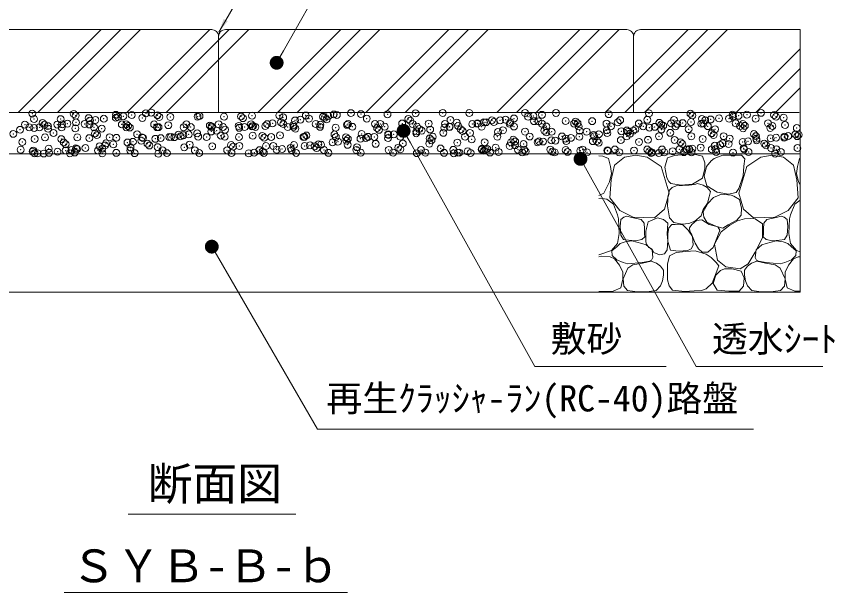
# Model space of a CAD drawing. Units: millimetres at full size, sheet at 1:10; details may follow other scales. Extents: x 170 to 2908, y 2192 to 4059.
# Drawn here: x 1709 to 2301, y 3354 to 3771 of the extents above; entities that cross this region are included whole.
import ezdxf
from ezdxf.enums import TextEntityAlignment as Align

# ---------------------------------------------------------------- set-up
doc = ezdxf.new("R2010")
doc.units = ezdxf.units.MM
doc.header["$LTSCALE"] = 10
doc.header["$PDMODE"] = 32
doc.header["$PDSIZE"] = 5
doc.linetypes.add('DASHED', pattern=[7.5, 6, -1.5])
doc.linetypes.add('USER1', pattern=[50, 37.5, -12.5])
for name, color, linetype, lineweight in [('_0-0_', 7, 'Continuous', 13), ('ハッチ', 4, 'Continuous', 13), ('寸法', 3, 'Continuous', 13), ('本体', 7, 'Continuous', 13)]:
    doc.layers.add(name, color=color, linetype=linetype, lineweight=lineweight)
doc.styles.add('ＭＳ ゴシック', font='')
doc.styles.get('ＭＳ ゴシック').set_extended_font_data('MS Gothic')

# ---------------------------------------------------------------- blocks, each defined once
blk = doc.blocks.new('filled_arrow')
at = {"color": 0, "linetype": 'Continuous', "lineweight": -2}
blk.add_solid([(7.5, 1.25), (0, 0), (7.5, -1.25)], dxfattribs=at)
blk = doc.blocks.new('filled_dot')
at = {"color": 0, "linetype": 'Continuous', "lineweight": -2, "const_width": 1.25}
blk.add_lwpolyline([(-0.625, 0, 1), (0.625, 0, 1)], format="xyb", close=True, dxfattribs=at)

msp = doc.modelspace()

# ---------------------------------------------------------------- linework, layer by layer
at = {"layer": '_0-0_', "color": 1}
for p, q in [((2083.95, 3517.84), (2178.73, 3517.84)), ((2200.54, 3517.84), (2292.03, 3517.84)), ((1926.69, 3472.44), (2241.91, 3472.44))]:
    msp.add_line(p, q, dxfattribs=at)
for points in [[(1855.46, 3759.9), (1860.46, 3768.56), (1904.47, 3844.77)], [(1897.29, 3737.67), (1902.23, 3746.37), (1932.93, 3800.48)], [(1989.06, 3688.39), (1993.92, 3679.65), (2083.95, 3517.84)], [(2116.93, 3668.1), (2121.79, 3659.36), (2200.54, 3517.84)], [(1850.38, 3604.62), (1855.38, 3595.96), (1926.69, 3472.44)]]:
    msp.add_lwpolyline(points, dxfattribs=at)
at = {"layer": 'ハッチ'}
for p, q in [((1770.54, 3761.66), (1710.54, 3701.66)), ((1784.68, 3761.66), (1724.68, 3701.66)), ((1848.9, 3761.66), (1788.78, 3701.54)), ((1863.04, 3761.66), (1802.92, 3701.54)), ((1943.65, 3761.66), (1883.54, 3701.54)), ((1957.79, 3761.66), (1897.68, 3701.54)), ((2021.78, 3761.66), (1961.78, 3701.66)), ((2035.92, 3761.66), (1975.92, 3701.66)), ((2116.54, 3761.66), (2056.54, 3701.66)), ((2130.68, 3761.66), (2070.68, 3701.66)), ((2194.78, 3761.66), (2134.78, 3701.66)), ((2208.92, 3761.66), (2148.92, 3701.66)), ((2275.58, 3747.7), (2229.54, 3701.66)), ((2275.58, 3733.56), (2243.68, 3701.66)), ((2275.58, 3649.34), (2274.57, 3651.44))]:
    msp.add_line(p, q, dxfattribs=at)
at = {"layer": 'ハッチ', "linetype": 'USER1'}
for p, q in [((1798.82, 3761.66), (1738.82, 3701.66)), ((1877.18, 3761.66), (1817.07, 3701.54)), ((1971.94, 3761.66), (1911.82, 3701.54)), ((2050.07, 3761.66), (1990.07, 3701.66)), ((2144.82, 3761.66), (2084.82, 3701.66)), ((2223.07, 3761.66), (2163.07, 3701.66)), ((2275.58, 3719.42), (2257.82, 3701.66))]:
    msp.add_line(p, q, dxfattribs=at)
at = {"layer": 'ハッチ', "linetype": 'DASHED'}
msp.add_line((1485.53, 3671.66), (2275.58, 3671.66), dxfattribs=at)
at = {"layer": 'ハッチ'}
for points in [[(2137.84, 3651.44), (2139.24, 3657.62), (2138.68, 3662.68), (2137.27, 3668.29), (2133.06, 3669.98), (2130.2, 3670.33)], [(2274.57, 3651.44), (2273.16, 3657.62), (2273.72, 3662.68), (2275.13, 3668.29), (2275.58, 3668.47)], [(2130.2, 3641.52), (2133.9, 3643.3), (2137.84, 3651.44)], [(2143.74, 3627.58), (2140.65, 3635.44), (2135.87, 3639.09), (2131.09, 3639.65), (2130.2, 3639.42)], [(2268.67, 3627.58), (2271.76, 3635.44), (2275.58, 3638.36)], [(2130.2, 3598.64), (2139.24, 3601.74), (2143.74, 3606.8), (2144.83, 3614.24), (2144.3, 3624.77), (2143.74, 3627.58)], [(2275.58, 3600.91), (2273.16, 3601.74), (2268.67, 3606.8), (2267.57, 3614.24), (2268.1, 3624.77), (2268.67, 3627.58)], [(2130.2, 3572.28), (2133.64, 3572.21), (2140.59, 3572.38), (2146.05, 3574.85), (2147.54, 3580.97), (2147.54, 3586.1), (2145.05, 3591.22), (2141.42, 3595.68), (2138.27, 3597.17), (2132.32, 3597.67), (2130.2, 3597.3)], [(2275.58, 3572.29), (2271.81, 3572.38), (2266.35, 3574.85), (2264.87, 3580.97), (2264.87, 3586.1), (2267.35, 3591.22), (2270.99, 3595.68), (2274.13, 3597.17), (2275.58, 3597.29)]]:
    msp.add_lwpolyline(points, dxfattribs=at)
for points in [[(2156.99, 3670.69), (2148.81, 3669.25), (2141.59, 3663.48), (2139.19, 3652.9), (2138.22, 3639.91), (2145.44, 3630.78), (2155.07, 3625.97), (2170.47, 3625.49), (2177.69, 3631.74), (2181.06, 3643.28), (2175.28, 3662.52), (2165.17, 3669.25)], [(2179.26, 3654.33), (2177.83, 3662.04), (2179.83, 3668.89), (2184.98, 3670.61), (2194.32, 3671.48), (2200.04, 3671.26), (2205.1, 3670.16), (2206.86, 3665.33), (2206.86, 3661.15), (2205.1, 3654.12), (2197.84, 3649.94), (2189.7, 3649.07), (2182.23, 3650.38), (2180.69, 3651.7)], [(2213.6, 3668.45), (2219.9, 3670.72), (2233.27, 3670.72), (2235.8, 3668.2), (2235.04, 3662.91), (2234.53, 3655.85), (2231.25, 3646.77), (2229.49, 3643.75), (2223.94, 3642.49), (2215.62, 3644), (2208.3, 3648.54), (2206.28, 3655.6), (2208.05, 3662.66), (2211.33, 3666.69)], [(2255.41, 3670.69), (2263.59, 3669.25), (2270.81, 3663.48), (2273.21, 3652.9), (2274.18, 3639.91), (2266.96, 3630.78), (2257.33, 3625.97), (2241.93, 3625.49), (2234.72, 3631.74), (2231.35, 3643.28), (2237.12, 3662.52), (2247.23, 3669.25)], [(2180.15, 3640.61), (2181.33, 3645.52), (2183.09, 3647.48), (2186.04, 3648.66), (2195.46, 3649.05), (2199.58, 3649.64), (2201.54, 3650.23), (2205.47, 3649.05), (2208.41, 3647.48), (2210.77, 3644.54), (2209.98, 3640.61), (2208.61, 3636.1), (2205.47, 3631.4), (2204.09, 3626.88), (2199.58, 3622.96), (2195.26, 3621.39), (2190.35, 3620.8), (2184.47, 3621.98), (2181.13, 3625.51), (2179.84, 3634.14), (2180.15, 3638.85)], [(2209, 3635.91), (2212.93, 3640.22), (2218.89, 3642.49), (2225.71, 3641.98), (2227.72, 3641.23), (2231.76, 3638.71), (2233.27, 3632.4), (2233.02, 3627.36), (2229.99, 3623.83), (2223.69, 3620.3), (2219.9, 3618.04), (2215.11, 3619.3), (2208.3, 3622.32), (2206.06, 3625.9), (2205.66, 3629.83), (2207.43, 3633.16)], [(2163.26, 3613.56), (2163.26, 3617.62), (2162.92, 3621.67), (2160.72, 3624.2), (2154.13, 3625.73), (2150.41, 3626.57), (2148.21, 3626.06), (2146.02, 3624.37), (2145.68, 3619.31), (2146.18, 3612.89), (2148.01, 3609.82), (2151.7, 3609.21), (2156.78, 3608.9), (2161.24, 3609.82), (2163.43, 3611.7)], [(2249.14, 3613.56), (2249.14, 3617.62), (2249.48, 3621.67), (2251.68, 3624.2), (2258.27, 3625.73), (2261.99, 3626.57), (2264.19, 3626.06), (2266.39, 3624.37), (2266.72, 3619.31), (2266.22, 3612.89), (2264.39, 3609.82), (2260.7, 3609.21), (2255.62, 3608.9), (2251.16, 3609.82), (2248.97, 3611.7)], [(2164.69, 3606.36), (2164.11, 3608.07), (2164.11, 3615.78), (2165.83, 3622.63), (2172.69, 3625.49), (2176.98, 3624.35), (2180.12, 3621.49), (2179.62, 3613.89), (2179.95, 3608.82), (2179.45, 3602.4), (2177.62, 3599.34), (2173.93, 3598.72), (2169.83, 3600.36), (2168.4, 3602.93), (2166.4, 3604.07)], [(2179.97, 3614.1), (2180.75, 3618.19), (2182.9, 3620.73), (2185.24, 3620.73), (2190.9, 3620.34), (2194.8, 3616.44), (2197.92, 3611.95), (2198.31, 3605.71), (2196.94, 3602.98), (2194.41, 3601.81), (2187.77, 3601.42), (2181.92, 3602.01), (2179.97, 3608.25)], [(2195.77, 3618.19), (2197.33, 3620.73), (2200.65, 3623.46), (2204.55, 3624.04), (2209.82, 3620.73), (2216.26, 3618.97), (2217.62, 3616.44), (2215.87, 3611.95), (2212.75, 3603.96), (2209.04, 3600.64), (2204.94, 3600.64), (2202.21, 3602.98), (2199.68, 3607.08), (2197.33, 3613.12), (2195.97, 3615.66)], [(2230.45, 3623.36), (2235.51, 3624.77), (2239.44, 3625.05), (2243.09, 3624.77), (2248.43, 3621.12), (2248.43, 3611.01), (2243.09, 3600.62), (2238.04, 3592.19), (2232.42, 3588.54), (2222.02, 3589.95), (2215.84, 3594.72), (2213.87, 3606.51), (2218.65, 3615.22), (2224.83, 3620.27)], [(2168.16, 3594.76), (2169.24, 3596.76), (2168.62, 3602.29), (2164.47, 3605.83), (2161.24, 3606.9), (2154.01, 3608.75), (2149.08, 3608.13), (2145.7, 3606.9), (2143.08, 3604.6), (2139.55, 3601.52), (2139.85, 3598.29), (2143.08, 3595.06), (2147.85, 3593.07), (2151.08, 3592.3), (2161.39, 3593.07), (2166.78, 3594.14)], [(2244.24, 3594.76), (2243.16, 3596.76), (2243.78, 3602.29), (2247.93, 3605.83), (2251.16, 3606.9), (2258.39, 3608.75), (2263.32, 3608.13), (2266.7, 3606.9), (2269.32, 3604.6), (2272.86, 3601.52), (2272.55, 3598.29), (2269.32, 3595.06), (2264.55, 3593.07), (2261.32, 3592.3), (2251.01, 3593.07), (2245.62, 3594.14)], [(2179.84, 3580.68), (2179.84, 3592), (2181.35, 3598.04), (2186.03, 3600.45), (2192.98, 3601.21), (2199.78, 3601.51), (2207.78, 3599.09), (2211.41, 3596.68), (2214.88, 3593.21), (2217, 3590.79), (2214.88, 3585.66), (2212.16, 3578.11), (2207.63, 3574.19), (2204.31, 3572.83), (2199.02, 3572.53), (2192.22, 3572.08), (2183.46, 3573.13), (2180.9, 3576.3)], [(2176.91, 3587.48), (2174.76, 3590.57), (2171.91, 3592.71), (2168.1, 3594.14), (2161.68, 3592.71), (2154.78, 3591.53), (2151.21, 3589.15), (2147.64, 3581.3), (2148.12, 3576.07), (2150.97, 3572.98), (2158.11, 3572.03), (2166.59, 3572.25), (2171.67, 3572.98), (2174.76, 3576.31), (2176.29, 3579.89), (2176.91, 3583.92)], [(2235.5, 3587.48), (2237.64, 3590.57), (2240.49, 3592.71), (2244.3, 3594.14), (2250.72, 3592.71), (2257.62, 3591.53), (2261.19, 3589.15), (2264.76, 3581.3), (2264.29, 3576.07), (2261.43, 3572.98), (2254.29, 3572.03), (2245.81, 3572.25), (2240.73, 3572.98), (2237.64, 3576.31), (2236.12, 3579.89), (2235.5, 3583.92)], [(2220.98, 3588.67), (2226.45, 3588.67), (2233.12, 3586.77), (2235.26, 3582.01), (2234.78, 3576.07), (2231.69, 3572.5), (2224.07, 3572.5), (2215.75, 3573.22), (2212.89, 3577.97), (2214.8, 3583.92), (2218.13, 3587.25)]]:
    msp.add_lwpolyline(points, close=True, dxfattribs=at)
for p in [(1720.6, 3700.92), (1750.61, 3700.67), (1802.73, 3701.14), (1806.63, 3701.65), (1938.6, 3700.25), (1950.96, 3701.23), (1958.24, 3700.5), (1977.42, 3700.41), (1997.68, 3701.14), (2017.31, 3701.39), (2036.5, 3701.3), (2076.86, 3701.38), (2099.2, 3701.33), (2137.32, 3700.46), (2166.39, 3701.06), (2196.4, 3700.8), (2226.86, 3700.14), (2247.43, 3701.42), (1721.94, 3696.95), (1741.13, 3696.86), (1751.99, 3699.4), (1752.17, 3694.48), (1761.38, 3697.59), (1762.35, 3695.82), (1766.26, 3696.33), (1772.35, 3697.14), (1781.01, 3697.84), (1781.06, 3700), (1782.54, 3698.48), (1786.44, 3698.99), (1792.54, 3699.79), (1800.2, 3697.74), (1811.07, 3699.74), (1812.45, 3698.48), (1820.46, 3698.47), (1840.09, 3698.72), (1841.52, 3699.08), (1859.27, 3698.63), (1871.54, 3698.82), (1872.92, 3697.56), (1879.53, 3699.36), (1899.16, 3699.61), (1900.4, 3694.57), (1901.99, 3698.16), (1910.59, 3695.92), (1914.49, 3696.43), (1918.35, 3699.52), (1920.59, 3697.23), (1930.77, 3698.57), (1932, 3697.9), (1933.38, 3696.64), (1934.68, 3699.09), (1940.78, 3699.89), (1962.45, 3697.24), (1992.46, 3696.98), (1993.85, 3695.72), (2022.92, 3696.32), (2027.45, 3694.36), (2047.08, 3694.61), (2048.63, 3694.67), (2052.93, 3696.06), (2054.31, 3694.79), (2058.82, 3696.01), (2062.72, 3696.53), (2066.27, 3694.52), (2068.82, 3697.33), (2079.01, 3698.67), (2082.91, 3699.18), (2083.38, 3695.4), (2086.53, 3695.25), (2089.01, 3699.99), (2106.16, 3695.5), (2113.39, 3695.14), (2125.34, 3695.4), (2143.84, 3694.48), (2145.6, 3696.13), (2165.23, 3696.38), (2173.86, 3694.22), (2184.42, 3696.29), (2196.86, 3694.77), (2197.78, 3699.53), (2204.68, 3697.02), (2207.05, 3696.11), (2210.96, 3696.62), (2217.05, 3697.43), (2224.31, 3697.27), (2227.24, 3698.77), (2231.14, 3699.28), (2237.24, 3700.08), (2243.49, 3697.18), (2256.87, 3699.88), (2258.25, 3698.61), (2263.75, 3697.91), (1711.79, 3689.16), (1711.82, 3689.19), (1715.3, 3692.92), (1718.46, 3690.9), (1721.98, 3690.5), (1725.88, 3691.02), (1728.06, 3694.08), (1729.44, 3692.82), (1731.98, 3691.82), (1732.08, 3689.92), (1738.65, 3692.96), (1741.82, 3690.95), (1742.16, 3693.16), (1746.07, 3693.68), (1751.71, 3690.17), (1758.51, 3693.42), (1762.01, 3693), (1765.17, 3690.99), (1770.9, 3690.07), (1785.36, 3693.04), (1788.53, 3693.16), (1788.53, 3691.03), (1789.91, 3691.9), (1791.16, 3690.8), (1808.72, 3693.09), (1810.79, 3691.05), (1811.88, 3691.07), (1818.98, 3692.5), (1829.97, 3690.96), (1832.08, 3693.13), (1835.24, 3691.11), (1848.99, 3692.24), (1850.23, 3691.69), (1850.37, 3690.97), (1853.92, 3688.46), (1855.43, 3693.17), (1858.6, 3691.16), (1860.02, 3689.26), (1869.86, 3691.94), (1870.21, 3690.6), (1874.11, 3691.11), (1878.79, 3693.21), (1879.44, 3691.58), (1880.21, 3691.92), (1881.95, 3691.2), (1889.05, 3691.85), (1890.4, 3693.26), (1894.3, 3693.77), (1902.14, 3693.26), (1905.31, 3691.24), (1909.3, 3692.58), (1909.45, 3691.32), (1910.84, 3690.05), (1925.5, 3693.3), (1928.66, 3691.28), (1928.94, 3692.83), (1939.91, 3690.66), (1948.12, 3692.74), (1948.86, 3693.34), (1952.02, 3691.33), (1968.38, 3693.47), (1969.92, 3690.4), (1971.3, 3689.13), (1972.21, 3693.38), (1975.38, 3691.37), (1988.01, 3693.72), (1995.57, 3693.43), (1998.73, 3691.41), (2000.37, 3689.74), (2002.16, 3688.55), (2007.2, 3693.63), (2008.26, 3689.36), (2018.44, 3690.7), (2018.93, 3693.47), (2022.09, 3691.45), (2022.35, 3691.21), (2028.44, 3692.01), (2030.38, 3689.48), (2038.63, 3693.35), (2042.28, 3693.51), (2042.53, 3693.87), (2045.44, 3691.5), (2060.83, 3688.82), (2065.64, 3693.55), (2068.8, 3691.54), (2088.99, 3693.6), (2090.85, 3688.56), (2092.16, 3691.58), (2112.35, 3693.64), (2114.77, 3693.87), (2115.51, 3691.62), (2116.3, 3688.46), (2135.71, 3693.68), (2135.93, 3688.71), (2138.87, 3691.67), (2150.39, 3688.65), (2155.12, 3688.62), (2156.49, 3689.45), (2159.06, 3693.72), (2162.22, 3691.71), (2166.68, 3690.79), (2170.58, 3691.31), (2175.24, 3692.95), (2175.37, 3689.35), (2176.68, 3692.11), (2182.42, 3693.77), (2185.58, 3691.75), (2186.86, 3693.45), (2190.77, 3693.97), (2195.01, 3689.6), (2204.31, 3693.56), (2205.77, 3693.81), (2208.94, 3691.79), (2214.19, 3689.51), (2229.13, 3693.85), (2232.29, 3691.84), (2234.32, 3693.3), (2234.45, 3690.24), (2235.7, 3692.03), (2252.49, 3693.89), (2254.08, 3690.49), (2255.65, 3691.88), (2264.77, 3692.63), (2273.27, 3690.4), (1706.9, 3686.23), (1722.41, 3682.5), (1729.84, 3683.65), (1735.97, 3686.84), (1741.6, 3682.4), (1753.2, 3683.69), (1761.85, 3683.13), (1765.98, 3686.58), (1767.36, 3685.31), (1776.56, 3683.73), (1781.49, 3683.38), (1796.43, 3685.92), (1799.91, 3683.78), (1800.67, 3683.29), (1809.64, 3682.63), (1813.55, 3683.14), (1819.65, 3683.94), (1820.93, 3684.02), (1823.27, 3683.82), (1826.44, 3685.66), (1827.83, 3684.39), (1829.83, 3685.28), (1833.74, 3685.8), (1839.83, 3686.6), (1840.56, 3684.27), (1846.63, 3683.86), (1850.02, 3687.94), (1856.9, 3685), (1859.75, 3684.18), (1869.98, 3683.9), (1880, 3684.91), (1886.91, 3684.74), (1888.29, 3683.47), (1893.34, 3683.95), (1899.64, 3685.16), (1916.69, 3683.99), (1917.36, 3684.07), (1918.82, 3685.07), (1939.08, 3685.8), (1940.05, 3684.03), (1947.37, 3683.82), (1948.75, 3682.55), (1957.88, 3682.72), (1958.71, 3686.05), (1961.78, 3683.24), (1963.41, 3684.07), (1967.88, 3684.04), (1977.82, 3683.15), (1977.9, 3685.96), (1978.07, 3685.38), (1981.97, 3685.9), (1986.76, 3684.12), (1988.07, 3686.7), (1998.15, 3686.69), (1998.25, 3688.04), (2007.84, 3682.9), (2010.12, 3684.16), (2017.78, 3686.94), (2031.76, 3688.21), (2033.47, 3684.2), (2036.97, 3686.85), (2056.83, 3684.24), (2057.23, 3687.58), (2076.86, 3687.83), (2080.19, 3684.29), (2092.23, 3687.29), (2096.04, 3687.73), (2103.54, 3684.33), (2106.11, 3682.82), (2110.01, 3683.33), (2116.11, 3684.14), (2121.3, 3687.89), (2126.3, 3685.48), (2126.9, 3684.37), (2130.2, 3685.99), (2136.3, 3686.79), (2146.49, 3688.14), (2150.25, 3684.41), (2151.31, 3687.64), (2152.69, 3686.37), (2173.61, 3684.46), (2181.76, 3686.97), (2196.97, 3684.5), (2205.15, 3682.57), (2211.77, 3686.72), (2213.16, 3685.45), (2220.32, 3684.54), (2224.78, 3682.82), (2242.23, 3686.05), (2243.68, 3684.58), (2243.97, 3682.73), (2254.34, 3682.92), (2258.25, 3683.43), (2264.22, 3683.46), (2264.34, 3684.23), (2267.03, 3684.63), (2272.24, 3685.79), (2273.62, 3684.53), (2274.53, 3685.57), (1713.42, 3680.25), (1743.43, 3680), (1744.82, 3678.73), (1769.27, 3677.31), (1773.17, 3677.83), (1773.89, 3679.33), (1779.27, 3678.63), (1789.46, 3679.97), (1793.36, 3680.48), (1799.46, 3681.29), (1803.9, 3679.08), (1805.28, 3677.81), (1811.26, 3676.6), (1830.45, 3676.51), (1834.35, 3678.41), (1850.7, 3677.24), (1864.36, 3678.15), (1865.74, 3676.89), (1870.33, 3677.49), (1889.52, 3677.4), (1894.81, 3677.49), (1909.78, 3678.13), (1917.5, 3677.41), (1921.4, 3677.92), (1924.83, 3677.23), (1927.5, 3678.72), (1929.41, 3678.38), (1937.69, 3680.07), (1941.59, 3680.58), (1947.69, 3681.38), (1948.59, 3678.29), (1955.28, 3676.57), (1968.85, 3679.02), (1988.48, 3679.27), (2007.67, 3679.18), (2009.22, 3681.63), (2027.93, 3679.91), (2038.29, 3682.23), (2047.56, 3680.16), (2065.73, 3677.5), (2066.74, 3680.06), (2068.3, 3681.97), (2069.64, 3678.02), (2069.68, 3680.71), (2075.74, 3678.82), (2085.92, 3680.16), (2087, 3680.79), (2089.83, 3680.68), (2095.92, 3681.48), (2098.75, 3681.31), (2106.63, 3681.04), (2125.82, 3680.95), (2128.76, 3681.05), (2130.15, 3679.79), (2146.07, 3681.68), (2159.22, 3680.39), (2165.71, 3681.93), (2184.89, 3681.84), (2189.23, 3680.13), (2190.61, 3678.87), (2213.97, 3677.6), (2217.87, 3678.12), (2219.68, 3679.47), (2223.97, 3678.92), (2234.16, 3680.26), (2238.06, 3680.77), (2244.16, 3681.58), (2249.69, 3679.21), (2251.07, 3677.95), (1712.3, 3674.73), (1720.89, 3673.41), (1721.35, 3674.14), (1722.27, 3672.15), (1724.52, 3672.12), (1728.89, 3672), (1732.55, 3675.46), (1732.79, 3672.51), (1738.89, 3673.31), (1744.71, 3674.18), (1747.87, 3672.16), (1749.08, 3674.65), (1751.34, 3672.75), (1752.19, 3675.72), (1752.98, 3675.17), (1759.08, 3675.97), (1768.07, 3674.22), (1771.23, 3672.21), (1771.37, 3675.62), (1781.35, 3672.49), (1791.42, 3674.26), (1791.63, 3676.35), (1794.58, 3672.25), (1811.8, 3671.83), (1814.78, 3674.31), (1817.94, 3672.29), (1838.13, 3674.35), (1841.3, 3672.33), (1861.49, 3674.39), (1864.65, 3672.38), (1877.12, 3672.09), (1881.03, 3672.61), (1884.85, 3674.43), (1887.13, 3673.41), (1888.01, 3672.42), (1897.31, 3674.75), (1901.22, 3675.26), (1907.31, 3676.07), (1908.2, 3674.48), (1911.36, 3672.46), (1926.21, 3675.97), (1931.56, 3674.52), (1934.72, 3672.5), (1954.91, 3674.56), (1958.08, 3672.55), (1978.27, 3674.6), (1981.43, 3672.59), (1985.29, 3676.31), (1986.67, 3675.05), (1998.62, 3672.24), (2001.63, 3674.65), (2004.79, 3672.63), (2015.74, 3675.65), (2018.26, 3672.49), (2024.98, 3674.69), (2025.36, 3672.19), (2028.15, 3672.67), (2029.26, 3672.7), (2035.36, 3673.51), (2037.44, 3672.39), (2045.55, 3674.85), (2045.75, 3675.39), (2047.14, 3674.13), (2048.34, 3674.73), (2049.45, 3675.36), (2051.5, 3672.72), (2055.55, 3676.16), (2057.7, 3673.12), (2071.69, 3674.77), (2074.86, 3672.76), (2076.21, 3674.73), (2077.33, 3673.37), (2095.05, 3674.82), (2096.52, 3673.28), (2098.21, 3672.8), (2106.22, 3674.47), (2107.6, 3673.2), (2116.77, 3674.01), (2118.41, 3674.86), (2121.57, 3672.84), (2136.4, 3674.26), (2136.67, 3673.81), (2141.76, 3674.9), (2144.93, 3672.89), (2155.59, 3674.17), (2165.12, 3674.94), (2166.68, 3673.55), (2168.06, 3672.28), (2168.28, 3672.93), (2173.59, 3672.29), (2175.85, 3674.9), (2177.49, 3672.8), (2183.59, 3673.6), (2188.47, 3674.99), (2191.64, 3672.97), (2193.78, 3674.94), (2195.48, 3675.15), (2197.14, 3672.89), (2197.68, 3675.46), (2203.78, 3676.26), (2211.83, 3675.03), (2214.66, 3675.06), (2214.99, 3673.01), (2227.15, 3672.63), (2234.92, 3675.79), (2235.19, 3675.07), (2238.35, 3673.06), (2254.55, 3676.04), (2257.6, 3671.97), (2258.54, 3675.11), (2261.71, 3673.1), (2273.74, 3675.95)]:
    msp.add_point(p, dxfattribs=at)
at = {"layer": '寸法'}
for p, q in [((1789.99, 3411.1), (1911.11, 3411.1)), ((1743.72, 3354.26), (1948.55, 3354.26))]:
    msp.add_line(p, q, dxfattribs=at)
at = {"layer": '本体'}
for p, q in [((1850.31, 3761.66), (1560.28, 3761.66)), ((1855.28, 3701.66), (1855.28, 3756.66)), ((1855.28, 3756.66), (1855.28, 3701.66)), ((2150.31, 3761.66), (1860.28, 3761.66)), ((2155.28, 3701.66), (2155.28, 3756.66)), ((2155.28, 3756.66), (2155.28, 3701.66)), ((2275.58, 3761.66), (2160.28, 3761.66)), ((2275.58, 3761.66), (2275.58, 3571.66)), ((1485.53, 3701.66), (2274.97, 3701.66)), ((1485.53, 3671.66), (2275.58, 3671.66)), ((1485.53, 3571.66), (2275.58, 3571.66))]:
    msp.add_line(p, q, dxfattribs=at)
for centre, start, end in [((1850.28, 3756.66), 359.99804, 90.00081), ((1860.28, 3756.66), 89.99999, 180.00001), ((2150.28, 3756.66), 359.99804, 90.00081), ((2160.28, 3756.66), 89.99999, 180.00001)]:
    msp.add_arc(centre, 5, start, end, dxfattribs=at)

# ---------------------------------------------------------------- block references
at = {"layer": '_0-0_', "color": 1}
for name, p, xscale, yscale, rotation in [('filled_arrow', (1855.46, 3759.9), 1.33, 1.33, 60), ('filled_dot', (1897.29, 3737.67), 4, 4, 60.4), ('filled_dot', (1989.06, 3688.39), 4, 4, 299.1), ('filled_dot', (2116.93, 3668.1), 4, 4, 299.1), ('filled_dot', (1850.38, 3604.62), 4, 4, 300)]:
    msp.add_blockref(name, p, dxfattribs=dict(at, xscale=xscale, yscale=yscale, rotation=rotation))

# ---------------------------------------------------------------- texts
at = {"layer": '_0-0_', "color": 3, "style": 'ＭＳ ゴシック'}
for s, p in [('敷砂', (2095.33, 3522.71)), ('透水ｼｰﾄ', (2211.92, 3522.71)), ('再生ｸﾗｯｼｬ-ﾗﾝ(RC-40)路盤', (1933.24, 3479.68))]:
    msp.add_text(s, height=18.99, dxfattribs=at).set_placement(p, align=Align.BOTTOM_LEFT)
at = {"layer": '寸法', "style": 'ＭＳ ゴシック'}
for s, p in [('断面図', (1804.02, 3414.15)), ('ＳＹＢ-Ｂ-ｂ', (1748.67, 3354.66))]:
    msp.add_text(s, height=23.74, dxfattribs=at).set_placement(p, align=Align.BOTTOM_LEFT)

doc.saveas('drawing.dxf')
